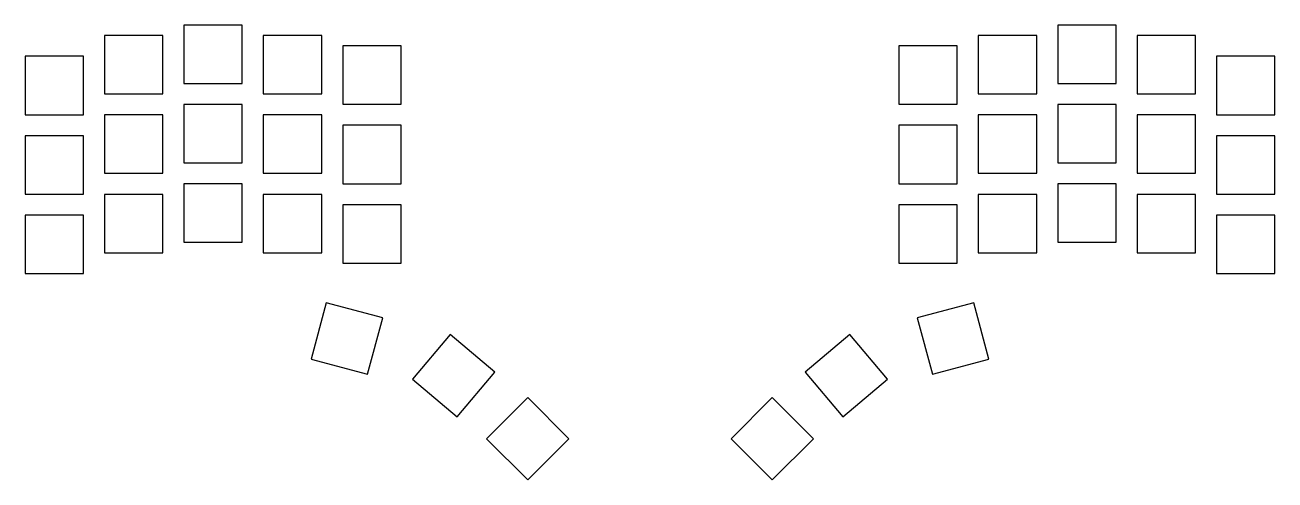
# Model space of a CAD drawing. Header units: millimetres. Extents: x 93 to 393, y -156 to -47.
import ezdxf

# ---------------------------------------------------------------- set-up
doc = ezdxf.new("R2010")
doc.units = ezdxf.units.MM

msp = doc.modelspace()

# ---------------------------------------------------------------- linework, layer by layer
for p, q in [((145.1, -47.4), (131.1, -47.4)), ((131.1, -47.4), (131.1, -61.4)), ((145.1, -61.4), (145.1, -47.4)), ((354.65, -47.4), (340.65, -47.4)), ((340.65, -47.4), (340.65, -61.4)), ((354.65, -61.4), (354.65, -47.4)), ((126.05, -49.9), (112.05, -49.9)), ((112.05, -49.9), (112.05, -63.9)), ((126.05, -63.9), (126.05, -49.9)), ((164.15, -49.9), (150.15, -49.9)), ((150.15, -49.9), (150.15, -63.9)), ((164.15, -63.9), (164.15, -49.9)), ((335.6, -49.9), (321.6, -49.9)), ((321.6, -49.9), (321.6, -63.9)), ((335.6, -63.9), (335.6, -49.9)), ((373.7, -49.9), (359.7, -49.9)), ((359.7, -49.9), (359.7, -63.9)), ((373.7, -63.9), (373.7, -49.9)), ((183.2, -52.4), (169.2, -52.4)), ((169.2, -52.4), (169.2, -66.4)), ((183.2, -66.4), (183.2, -52.4)), ((316.55, -52.4), (302.55, -52.4)), ((302.55, -52.4), (302.55, -66.4)), ((316.55, -66.4), (316.55, -52.4)), ((107, -54.9), (93, -54.9)), ((93, -54.9), (93, -68.9)), ((107, -68.9), (107, -54.9)), ((392.75, -54.9), (378.75, -54.9)), ((378.75, -54.9), (378.75, -68.9)), ((392.75, -68.9), (392.75, -54.9)), ((131.1, -61.4), (145.1, -61.4)), ((340.65, -61.4), (354.65, -61.4)), ((112.05, -63.9), (126.05, -63.9)), ((150.15, -63.9), (164.15, -63.9)), ((321.6, -63.9), (335.6, -63.9)), ((359.7, -63.9), (373.7, -63.9)), ((93, -68.9), (107, -68.9)), ((145.1, -66.45), (131.1, -66.45)), ((131.1, -66.45), (131.1, -80.45)), ((145.1, -80.45), (145.1, -66.45)), ((169.2, -66.4), (183.2, -66.4)), ((302.55, -66.4), (316.55, -66.4)), ((354.65, -66.45), (340.65, -66.45)), ((340.65, -66.45), (340.65, -80.45)), ((354.65, -80.45), (354.65, -66.45)), ((378.75, -68.9), (392.75, -68.9)), ((126.05, -68.95), (112.05, -68.95)), ((112.05, -68.95), (112.05, -82.95)), ((126.05, -82.95), (126.05, -68.95)), ((164.15, -68.95), (150.15, -68.95)), ((150.15, -68.95), (150.15, -82.95)), ((164.15, -82.95), (164.15, -68.95)), ((183.2, -71.45), (169.2, -71.45)), ((169.2, -71.45), (169.2, -85.45)), ((183.2, -85.45), (183.2, -71.45)), ((316.55, -71.45), (302.55, -71.45)), ((302.55, -71.45), (302.55, -85.45)), ((316.55, -85.45), (316.55, -71.45)), ((335.6, -68.95), (321.6, -68.95)), ((321.6, -68.95), (321.6, -82.95)), ((335.6, -82.95), (335.6, -68.95)), ((373.7, -68.95), (359.7, -68.95)), ((359.7, -68.95), (359.7, -82.95)), ((373.7, -82.95), (373.7, -68.95)), ((107, -73.95), (93, -73.95)), ((93, -73.95), (93, -87.95)), ((107, -87.95), (107, -73.95)), ((392.75, -73.95), (378.75, -73.95)), ((378.75, -73.95), (378.75, -87.95)), ((392.75, -87.95), (392.75, -73.95)), ((131.1, -80.45), (145.1, -80.45)), ((340.65, -80.45), (354.65, -80.45)), ((112.05, -82.95), (126.05, -82.95)), ((150.15, -82.95), (164.15, -82.95)), ((321.6, -82.95), (335.6, -82.95)), ((359.7, -82.95), (373.7, -82.95)), ((145.1, -85.5), (131.1, -85.5)), ((131.1, -85.5), (131.1, -99.5)), ((145.1, -99.5), (145.1, -85.5)), ((169.2, -85.45), (183.2, -85.45)), ((302.55, -85.45), (316.55, -85.45)), ((354.65, -85.5), (340.65, -85.5)), ((340.65, -85.5), (340.65, -99.5)), ((354.65, -99.5), (354.65, -85.5)), ((93, -87.95), (107, -87.95)), ((126.05, -88), (112.05, -88)), ((112.05, -88), (112.05, -102)), ((126.05, -102), (126.05, -88)), ((164.15, -88), (150.15, -88)), ((150.15, -88), (150.15, -102)), ((164.15, -102), (164.15, -88)), ((335.6, -88), (321.6, -88)), ((321.6, -88), (321.6, -102)), ((335.6, -102), (335.6, -88)), ((373.7, -88), (359.7, -88)), ((359.7, -88), (359.7, -102)), ((373.7, -102), (373.7, -88)), ((378.75, -87.95), (392.75, -87.95)), ((183.2, -90.5), (169.2, -90.5)), ((169.2, -90.5), (169.2, -104.5)), ((183.2, -104.5), (183.2, -90.5)), ((316.55, -90.5), (302.55, -90.5)), ((302.55, -90.5), (302.55, -104.5)), ((316.55, -104.5), (316.55, -90.5)), ((107, -93), (93, -93)), ((93, -93), (93, -107)), ((107, -107), (107, -93)), ((392.75, -93), (378.75, -93)), ((378.75, -93), (378.75, -107)), ((392.75, -107), (392.75, -93)), ((131.1, -99.5), (145.1, -99.5)), ((340.65, -99.5), (354.65, -99.5)), ((112.05, -102), (126.05, -102)), ((150.15, -102), (164.15, -102)), ((169.2, -104.5), (183.2, -104.5)), ((302.55, -104.5), (316.55, -104.5)), ((321.6, -102), (335.6, -102)), ((359.7, -102), (373.7, -102)), ((93, -107), (107, -107)), ((378.75, -107), (392.75, -107)), ((165.25, -113.98), (161.63, -127.5)), ((178.77, -117.6), (165.25, -113.98)), ((320.5, -113.98), (306.98, -117.6)), ((324.12, -127.5), (320.5, -113.98)), ((175.15, -131.12), (178.77, -117.6)), ((306.98, -117.6), (310.6, -131.12)), ((194.95, -121.62), (185.95, -132.35)), ((205.67, -130.62), (194.95, -121.62)), ((290.8, -121.62), (280.08, -130.62)), ((299.8, -132.35), (290.8, -121.62)), ((161.63, -127.5), (175.15, -131.12)), ((310.6, -131.12), (324.12, -127.5)), ((196.67, -141.34), (205.67, -130.62)), ((280.08, -130.62), (289.08, -141.34)), ((185.95, -132.35), (196.67, -141.34)), ((289.08, -141.34), (299.8, -132.35)), ((213.56, -136.69), (203.66, -146.59)), ((223.45, -146.59), (213.56, -136.69)), ((272.19, -136.69), (262.3, -146.59)), ((282.09, -146.59), (272.19, -136.69)), ((203.66, -146.59), (213.56, -156.49)), ((213.56, -156.49), (223.45, -146.59)), ((262.3, -146.59), (272.19, -156.49)), ((272.19, -156.49), (282.09, -146.59))]:
    msp.add_line(p, q)

doc.saveas('drawing.dxf')
